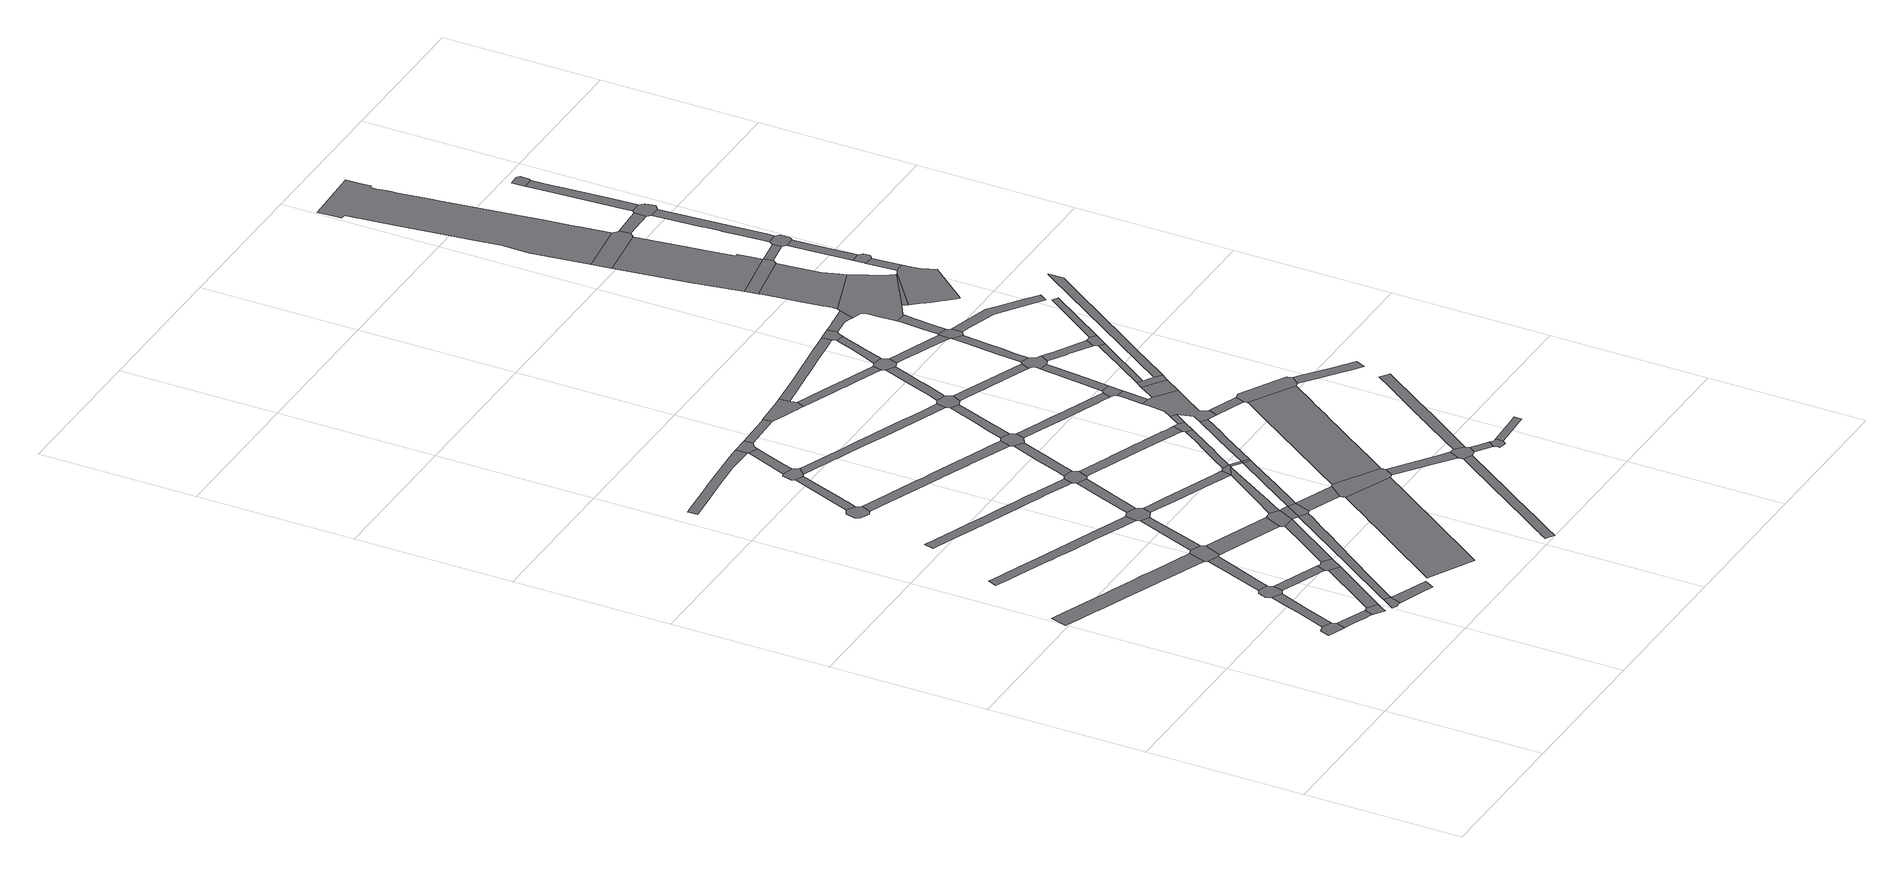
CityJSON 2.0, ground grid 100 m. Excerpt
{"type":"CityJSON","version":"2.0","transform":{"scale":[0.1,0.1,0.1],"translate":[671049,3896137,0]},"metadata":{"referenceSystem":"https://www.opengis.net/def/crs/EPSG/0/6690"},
"CityObjects":{
"road1":{"type":"Road","attributes":{"function":"9","usage":"9","RoadStructureAttribute.widthType":"9","RoadStructureAttribute.width":-9999,"RoadStructureAttribute.sectionType":"9"},"geometry":[{"type":"MultiSurface","lod":"1","boundaries":[[[0,1,2,3,4,5,6]]]}]},
"road2":{"type":"Road","attributes":{"function":"9","usage":"9","RoadStructureAttribute.widthType":"2","RoadStructureAttribute.width":6.47,"RoadStructureAttribute.sectionType":"1"},"geometry":[{"type":"MultiSurface","lod":"1","boundaries":[[[3,2,7,8,9,10,11]]]}]},
"road3":{"type":"Road","attributes":{"function":"9","usage":"9","RoadStructureAttribute.widthType":"2","RoadStructureAttribute.width":6.73,"RoadStructureAttribute.sectionType":"1"},"geometry":[{"type":"MultiSurface","lod":"1","boundaries":[[[12,13,14,15,16,17,5,4,18,19,20]]]}]},
"road4":{"type":"Road","attributes":{"function":"9","usage":"9","RoadStructureAttribute.widthType":"2","RoadStructureAttribute.width":10.43,"RoadStructureAttribute.sectionType":"1"},"geometry":[{"type":"MultiSurface","lod":"1","boundaries":[[[21,22,23,24,25,26,27,28,29,30,31,32,33,34,35,36,37,38,39,40,41,42,43,44,45,46,47,48]]]}]},
"road5":{"type":"Road","attributes":{"function":"9","usage":"9","RoadStructureAttribute.widthType":"9","RoadStructureAttribute.width":-9999,"RoadStructureAttribute.sectionType":"9"},"geometry":[{"type":"MultiSurface","lod":"1","boundaries":[[[10,49,50,51,52,53,54,11]]]}]},
"road6":{"type":"Road","attributes":{"function":"9","usage":"9","RoadStructureAttribute.widthType":"9","RoadStructureAttribute.width":-9999,"RoadStructureAttribute.sectionType":"9"},"geometry":[{"type":"MultiSurface","lod":"1","boundaries":[[[55,56,57,12,20,58,59,60,61]]]}]},
"road7":{"type":"Road","attributes":{"function":"9","usage":"9","RoadStructureAttribute.widthType":"9","RoadStructureAttribute.width":-9999,"RoadStructureAttribute.sectionType":"9"},"geometry":[{"type":"MultiSurface","lod":"1","boundaries":[[[62,63,64,65,66,67]]]}]},
"road8":{"type":"Road","attributes":{"function":"9","usage":"9","RoadStructureAttribute.widthType":"9","RoadStructureAttribute.width":-9999,"RoadStructureAttribute.sectionType":"1"},"geometry":[{"type":"MultiSurface","lod":"1","boundaries":[[[68,69,54,53,70,71]]]}]},
"road9":{"type":"Road","attributes":{"function":"9","usage":"9","RoadStructureAttribute.widthType":"3","RoadStructureAttribute.width":5.62,"RoadStructureAttribute.sectionType":"1"},"geometry":[{"type":"MultiSurface","lod":"1","boundaries":[[[72,73,74,75,64,63,76,77]]]}]},
"road10":{"type":"Road","attributes":{"function":"9","usage":"9","RoadStructureAttribute.widthType":"2","RoadStructureAttribute.width":6.73,"RoadStructureAttribute.sectionType":"1"},"geometry":[{"type":"MultiSurface","lod":"1","boundaries":[[[60,78,79,80,81,82,83,84,85,86,61]]]}]},
"road11":{"type":"Road","attributes":{"function":"9","usage":"9","RoadStructureAttribute.widthType":"3","RoadStructureAttribute.width":5.37,"RoadStructureAttribute.sectionType":"1"},"geometry":[{"type":"MultiSurface","lod":"1","boundaries":[[[87,88,89,90,91,92,93,59,58]]]}]},
"road12":{"type":"Road","attributes":{"function":"9","usage":"9","RoadStructureAttribute.widthType":"2","RoadStructureAttribute.width":6.33,"RoadStructureAttribute.sectionType":"1"},"geometry":[{"type":"MultiSurface","lod":"1","boundaries":[[[94,95,96,97,98,99,100,101,102,103,104,105,106,107,108,109,110,111,112,113,114,115,116,117,118,119]]]}]},
"road13":{"type":"Road","attributes":{"function":"9","usage":"9","RoadStructureAttribute.widthType":"9","RoadStructureAttribute.width":-9999,"RoadStructureAttribute.sectionType":"9"},"geometry":[{"type":"MultiSurface","lod":"1","boundaries":[[[120,35,34,83,82,121,122,123]]]}]},
"road14":{"type":"Road","attributes":{"function":"9","usage":"9","RoadStructureAttribute.widthType":"9","RoadStructureAttribute.width":-9999,"RoadStructureAttribute.sectionType":"9"},"geometry":[{"type":"MultiSurface","lod":"1","boundaries":[[[70,124,125,126,91,90,71]]]}]},
"road15":{"type":"Road","attributes":{"function":"9","usage":"9","RoadStructureAttribute.widthType":"9","RoadStructureAttribute.width":-9999,"RoadStructureAttribute.sectionType":"9"},"geometry":[{"type":"MultiSurface","lod":"1","boundaries":[[[127,128,129,130,131,132,133,134]]]}]},
"road16":{"type":"Road","attributes":{"function":"9","usage":"9","RoadStructureAttribute.widthType":"3","RoadStructureAttribute.width":5.74,"RoadStructureAttribute.sectionType":"1"},"geometry":[{"type":"MultiSurface","lod":"1","boundaries":[[[135,136,65,64,137,138,139,140,141,142,143,144,145,146]]]}]},
"road17":{"type":"Road","attributes":{"function":"9","usage":"9","RoadStructureAttribute.widthType":"2","RoadStructureAttribute.width":6.73,"RoadStructureAttribute.sectionType":"1"},"geometry":[{"type":"MultiSurface","lod":"1","boundaries":[[[120,123,147,148,149,150]]]}]},
"road18":{"type":"Road","attributes":{"function":"9","usage":"9","RoadStructureAttribute.widthType":"3","RoadStructureAttribute.width":5.97,"RoadStructureAttribute.sectionType":"1"},"geometry":[{"type":"MultiSurface","lod":"1","boundaries":[[[151,152,153,154,155,156,157,158,159,160,161,162,163,164,165,166,167,168,169,170,171,172,173,174,175,176,177,178,179,180,181,182]]]}]},
"road19":{"type":"Road","attributes":{"function":"9","usage":"9","RoadStructureAttribute.widthType":"2","RoadStructureAttribute.width":9.8,"RoadStructureAttribute.sectionType":"1"},"geometry":[{"type":"MultiSurface","lod":"1","boundaries":[[[121,183,184,185,186,187,188,122]]]}]},
"road20":{"type":"Road","attributes":{"function":"9","usage":"9","RoadStructureAttribute.widthType":"9","RoadStructureAttribute.width":-9999,"RoadStructureAttribute.sectionType":"1"},"geometry":[{"type":"MultiSurface","lod":"1","boundaries":[[[189,190,191,192,193,194,125,124,195]]]}]},
"road21":{"type":"Road","attributes":{"function":"9","usage":"9","RoadStructureAttribute.widthType":"2","RoadStructureAttribute.width":6.88,"RoadStructureAttribute.sectionType":"1"},"geometry":[{"type":"MultiSurface","lod":"1","boundaries":[[[196,197,198,133,132,199,200,201,202,203,204,205]]]}]},
"road22":{"type":"Road","attributes":{"function":"9","usage":"9","RoadStructureAttribute.widthType":"2","RoadStructureAttribute.width":6.27,"RoadStructureAttribute.sectionType":"1"},"geometry":[{"type":"MultiSurface","lod":"1","boundaries":[[[206,207,208,209,210,211,212,213,214,215,216,217,218,219,220,221]]]}]},
"road23":{"type":"Road","attributes":{"function":"9","usage":"9","RoadStructureAttribute.widthType":"9","RoadStructureAttribute.width":-9999,"RoadStructureAttribute.sectionType":"9"},"geometry":[{"type":"MultiSurface","lod":"1","boundaries":[[[149,222,223,224,225,108,107,150]]]}]},
"road24":{"type":"Road","attributes":{"function":"9","usage":"9","RoadStructureAttribute.widthType":"9","RoadStructureAttribute.width":-9999,"RoadStructureAttribute.sectionType":"9"},"geometry":[{"type":"MultiSurface","lod":"1","boundaries":[[[226,227,205,204,228,229,230,231]]]}]},
"road25":{"type":"Road","attributes":{"function":"9","usage":"9","RoadStructureAttribute.widthType":"9","RoadStructureAttribute.width":-9999,"RoadStructureAttribute.sectionType":"9"},"geometry":[{"type":"MultiSurface","lod":"1","boundaries":[[[186,185,190,189,232,233]]]}]},
"road26":{"type":"Road","attributes":{"function":"2","usage":"1","RoadStructureAttribute.widthType":"1","RoadStructureAttribute.width":32.66,"RoadStructureAttribute.sectionType":"1"},"geometry":[{"type":"MultiSurface","lod":"1","boundaries":[[[234,235,236,237,238,239,240,241,242,243,244,245,246,247,248,249,250]]]}]},
"road27":{"type":"Road","attributes":{"function":"9","usage":"9","RoadStructureAttribute.widthType":"2","RoadStructureAttribute.width":6.73,"RoadStructureAttribute.sectionType":"1"},"geometry":[{"type":"MultiSurface","lod":"1","boundaries":[[[224,251,252,253,254,255,256,257,225]]]}]},
"road28":{"type":"Road","attributes":{"function":"9","usage":"9","RoadStructureAttribute.widthType":"3","RoadStructureAttribute.width":5.74,"RoadStructureAttribute.sectionType":"1"},"geometry":[{"type":"MultiSurface","lod":"1","boundaries":[[[258,259,232,189,260,261,145,262]]]}]},
"road29":{"type":"Road","attributes":{"function":"9","usage":"9","RoadStructureAttribute.widthType":"2","RoadStructureAttribute.width":6.88,"RoadStructureAttribute.sectionType":"1"},"geometry":[{"type":"MultiSurface","lod":"1","boundaries":[[[230,263,264,265,266,267,268,231]]]}]},
"road30":{"type":"Road","attributes":{"function":"9","usage":"9","RoadStructureAttribute.widthType":"2","RoadStructureAttribute.width":6.61,"RoadStructureAttribute.sectionType":"1"},"geometry":[{"type":"MultiSurface","lod":"1","boundaries":[[[269,270,271,272,273,274,275,276,277,278,279,131,130,280,281,282,283,284,285,286,287,288,289,290]]]}]},
"road31":{"type":"Road","attributes":{"function":"9","usage":"9","RoadStructureAttribute.widthType":"9","RoadStructureAttribute.width":-9999,"RoadStructureAttribute.sectionType":"9"},"geometry":[{"type":"MultiSurface","lod":"1","boundaries":[[[262,145,144,291,292]]]}]},
"road32":{"type":"Road","attributes":{"function":"9","usage":"9","RoadStructureAttribute.widthType":"3","RoadStructureAttribute.width":5.79,"RoadStructureAttribute.sectionType":"1"},"geometry":[{"type":"MultiSurface","lod":"1","boundaries":[[[222,293,294,295,296,297,298,299,300,301,302,303,304,305,223]]]}]},
"road33":{"type":"Road","attributes":{"function":"9","usage":"9","RoadStructureAttribute.widthType":"9","RoadStructureAttribute.width":-9999,"RoadStructureAttribute.sectionType":"9"},"geometry":[{"type":"MultiSurface","lod":"1","boundaries":[[[306,215,214,267,266,307,308]]]}]},
"road34":{"type":"Road","attributes":{"function":"9","usage":"9","RoadStructureAttribute.widthType":"9","RoadStructureAttribute.width":-9999,"RoadStructureAttribute.sectionType":"9"},"geometry":[{"type":"MultiSurface","lod":"1","boundaries":[[[182,181,256,255,309,310,311,312]]]}]},
"road35":{"type":"Road","attributes":{"function":"9","usage":"9","RoadStructureAttribute.widthType":"2","RoadStructureAttribute.width":7.68,"RoadStructureAttribute.sectionType":"1"},"geometry":[{"type":"MultiSurface","lod":"1","boundaries":[[[291,313,314,315,316,292]]]}]},
"road36":{"type":"Road","attributes":{"function":"9","usage":"9","RoadStructureAttribute.widthType":"3","RoadStructureAttribute.width":5.74,"RoadStructureAttribute.sectionType":"1"},"geometry":[{"type":"MultiSurface","lod":"1","boundaries":[[[317,318,319,320,298,321,233,232,322]]]}]},
"road37":{"type":"Road","attributes":{"function":"9","usage":"9","RoadStructureAttribute.widthType":"3","RoadStructureAttribute.width":5.74,"RoadStructureAttribute.sectionType":"1"},"geometry":[{"type":"MultiSurface","lod":"1","boundaries":[[[323,324,325,326,327,328,329,330,262,292]]]}]},
"road38":{"type":"Road","attributes":{"function":"9","usage":"9","RoadStructureAttribute.widthType":"2","RoadStructureAttribute.width":6.73,"RoadStructureAttribute.sectionType":"1"},"geometry":[{"type":"MultiSurface","lod":"1","boundaries":[[[311,331,332,333,334,335,336,312]]]}]},
"road39":{"type":"Road","attributes":{"function":"9","usage":"9","RoadStructureAttribute.widthType":"2","RoadStructureAttribute.width":6.27,"RoadStructureAttribute.sectionType":"1"},"geometry":[{"type":"MultiSurface","lod":"1","boundaries":[[[337,338,339,306,308]]]}]},
"road40":{"type":"Road","attributes":{"function":"9","usage":"9","RoadStructureAttribute.widthType":"3","RoadStructureAttribute.width":5.79,"RoadStructureAttribute.sectionType":"1"},"geometry":[{"type":"MultiSurface","lod":"1","boundaries":[[[340,341,342,343,344,345,346,347,348,349,350,351,352,229,228,353,354,355,356,357,358,359,360,361,362,363,364]]]}]},
"road41":{"type":"Road","attributes":{"function":"9","usage":"9","RoadStructureAttribute.widthType":"3","RoadStructureAttribute.width":5.92,"RoadStructureAttribute.sectionType":"1"},"geometry":[{"type":"MultiSurface","lod":"1","boundaries":[[[365,366,367,368,369,370,371,372,373,374,375,376,377,378,379,380,381,382,383,384,385,386,387,388,389,390]]]}]},
"road42":{"type":"Road","attributes":{"function":"9","usage":"9","RoadStructureAttribute.widthType":"9","RoadStructureAttribute.width":-9999,"RoadStructureAttribute.sectionType":"9"},"geometry":[{"type":"MultiSurface","lod":"1","boundaries":[[[299,298,320,391,392]]]}]},
"road43":{"type":"Road","attributes":{"function":"9","usage":"9","RoadStructureAttribute.widthType":"9","RoadStructureAttribute.width":-9999,"RoadStructureAttribute.sectionType":"9"},"geometry":[{"type":"MultiSurface","lod":"1","boundaries":[[[313,242,241,393,394,395,396,314]]]}]},
"road44":{"type":"Road","attributes":{"function":"9","usage":"9","RoadStructureAttribute.widthType":"3","RoadStructureAttribute.width":5.74,"RoadStructureAttribute.sectionType":"1"},"geometry":[{"type":"MultiSurface","lod":"1","boundaries":[[[397,398,399,391,320,400,401,327]]]}]},
"road45":{"type":"Road","attributes":{"function":"9","usage":"9","RoadStructureAttribute.widthType":"2","RoadStructureAttribute.width":6.38,"RoadStructureAttribute.sectionType":"1"},"geometry":[{"type":"MultiSurface","lod":"1","boundaries":[[[402,403,404,405,406,407,408,409,410,411,412,413,414,310,309,415,416,417,418,419,420,421,422,423,424]]]}]},
"road46":{"type":"Road","attributes":{"function":"9","usage":"9","RoadStructureAttribute.widthType":"9","RoadStructureAttribute.width":-9999,"RoadStructureAttribute.sectionType":"9"},"geometry":[{"type":"MultiSurface","lod":"1","boundaries":[[[333,425,426,427,428,269,290,334]]]}]},
"road47":{"type":"Road","attributes":{"function":"9","usage":"9","RoadStructureAttribute.widthType":"9","RoadStructureAttribute.width":-9999,"RoadStructureAttribute.sectionType":"9"},"geometry":[{"type":"MultiSurface","lod":"1","boundaries":[[[326,429,397,327]]]}]},
"road48":{"type":"Road","attributes":{"function":"9","usage":"9","RoadStructureAttribute.widthType":"9","RoadStructureAttribute.width":-9999,"RoadStructureAttribute.sectionType":"9"},"geometry":[{"type":"MultiSurface","lod":"1","boundaries":[[[430,431,338,337,432,433,434,435,436,437,438,439,440]]]}]},
"road49":{"type":"Road","attributes":{"function":"9","usage":"9","RoadStructureAttribute.widthType":"3","RoadStructureAttribute.width":5.74,"RoadStructureAttribute.sectionType":"1"},"geometry":[{"type":"MultiSurface","lod":"1","boundaries":[[[391,441,442,443,444,445,446,447,448,449,450,451,392]]]}]},
"road50":{"type":"Road","attributes":{"function":"9","usage":"9","RoadStructureAttribute.widthType":"2","RoadStructureAttribute.width":6.73,"RoadStructureAttribute.sectionType":"1"},"geometry":[{"type":"MultiSurface","lod":"1","boundaries":[[[427,452,453,454,455,456,457,458,428]]]}]},
"road51":{"type":"Road","attributes":{"function":"9","usage":"9","RoadStructureAttribute.widthType":"3","RoadStructureAttribute.width":5.74,"RoadStructureAttribute.sectionType":"1"},"geometry":[{"type":"MultiSurface","lod":"1","boundaries":[[[459,460,461,462,394,393,463,464,465,466]]]}]},
"road52":{"type":"Road","attributes":{"function":"9","usage":"9","RoadStructureAttribute.widthType":"3","RoadStructureAttribute.width":5.74,"RoadStructureAttribute.sectionType":"1"},"geometry":[{"type":"MultiSurface","lod":"1","boundaries":[[[429,467,468,469,470,471,472,473,474,397]]]}]},
"road53":{"type":"Road","attributes":{"function":"9","usage":"9","RoadStructureAttribute.widthType":"3","RoadStructureAttribute.width":5.53,"RoadStructureAttribute.sectionType":"1"},"geometry":[{"type":"MultiSurface","lod":"1","boundaries":[[[475,476,477,478,479,480,481,482,483,484,485,486,487,488,426,425]]]}]},
"road54":{"type":"Road","attributes":{"function":"9","usage":"9","RoadStructureAttribute.widthType":"9","RoadStructureAttribute.width":-9999,"RoadStructureAttribute.sectionType":"9"},"geometry":[{"type":"MultiSurface","lod":"1","boundaries":[[[446,445,489,490,402,424]]]}]},
"road55":{"type":"Road","attributes":{"function":"9","usage":"9","RoadStructureAttribute.widthType":"9","RoadStructureAttribute.width":-9999,"RoadStructureAttribute.sectionType":"9"},"geometry":[{"type":"MultiSurface","lod":"1","boundaries":[[[390,389,491,492,493,494,495,459,466]]]}]},
"road56":{"type":"Road","attributes":{"function":"9","usage":"9","RoadStructureAttribute.widthType":"9","RoadStructureAttribute.width":-9999,"RoadStructureAttribute.sectionType":"9"},"geometry":[{"type":"MultiSurface","lod":"1","boundaries":[[[496,497,340,364,456,455,498,499]]]}]},
"road57":{"type":"Road","attributes":{"function":"2","usage":"1","RoadStructureAttribute.widthType":"1","RoadStructureAttribute.width":32.66,"RoadStructureAttribute.sectionType":"1"},"geometry":[{"type":"MultiSurface","lod":"1","boundaries":[[[500,501,502,503,504,505,506,507,508,509,510,511,512,513,514,515,516,517,518,519,520,521,522,396,395]]]}]},
"road58":{"type":"Road","attributes":{"function":"9","usage":"9","RoadStructureAttribute.widthType":"9","RoadStructureAttribute.width":-9999,"RoadStructureAttribute.sectionType":"9"},"geometry":[{"type":"MultiSurface","lod":"1","boundaries":[[[490,489,523,524]]]}]},
"road59":{"type":"Road","attributes":{"function":"9","usage":"9","RoadStructureAttribute.widthType":"3","RoadStructureAttribute.width":5.4,"RoadStructureAttribute.sectionType":"1"},"geometry":[{"type":"MultiSurface","lod":"1","boundaries":[[[437,525,526,527,528,529,530,531,532,533,534,535,536,537,438]]]}]},
"road60":{"type":"Road","attributes":{"function":"9","usage":"9","RoadStructureAttribute.widthType":"3","RoadStructureAttribute.width":5.74,"RoadStructureAttribute.sectionType":"1"},"geometry":[{"type":"MultiSurface","lod":"1","boundaries":[[[491,538,539,540,492]]]}]},
"road61":{"type":"Road","attributes":{"function":"9","usage":"9","RoadStructureAttribute.widthType":"9","RoadStructureAttribute.width":-9999,"RoadStructureAttribute.sectionType":"9"},"geometry":[{"type":"MultiSurface","lod":"1","boundaries":[[[541,542,543,544,539,538,545,546]]]}]},
"road62":{"type":"Road","attributes":{"function":"9","usage":"9","RoadStructureAttribute.widthType":"2","RoadStructureAttribute.width":6.73,"RoadStructureAttribute.sectionType":"1"},"geometry":[{"type":"MultiSurface","lod":"1","boundaries":[[[547,548,549,497,496,550,551,552,553,554,555]]]}]},
"road63":{"type":"Road","attributes":{"function":"9","usage":"9","RoadStructureAttribute.widthType":"2","RoadStructureAttribute.width":6.27,"RoadStructureAttribute.sectionType":"1"},"geometry":[{"type":"MultiSurface","lod":"1","boundaries":[[[556,557,558,559,430,440,560,561,562,563,564,565,566,567]]]}]},
"road64":{"type":"Road","attributes":{"function":"9","usage":"9","RoadStructureAttribute.widthType":"9","RoadStructureAttribute.width":-9999,"RoadStructureAttribute.sectionType":"9"},"geometry":[{"type":"MultiSurface","lod":"1","boundaries":[[[523,568,569,471,470,570,571,572,573,574,575,576,577,578,579,524]]]}]},
"road65":{"type":"Road","attributes":{"function":"9","usage":"9","RoadStructureAttribute.widthType":"2","RoadStructureAttribute.width":6.42,"RoadStructureAttribute.sectionType":"1"},"geometry":[{"type":"MultiSurface","lod":"1","boundaries":[[[580,581,577,576,582,583]]]}]},
"road66":{"type":"Road","attributes":{"function":"9","usage":"9","RoadStructureAttribute.widthType":"2","RoadStructureAttribute.width":6.5,"RoadStructureAttribute.sectionType":"1"},"geometry":[{"type":"MultiSurface","lod":"1","boundaries":[[[571,570,584,585]]]}]},
"road67":{"type":"Road","attributes":{"function":"9","usage":"9","RoadStructureAttribute.widthType":"3","RoadStructureAttribute.width":5.53,"RoadStructureAttribute.sectionType":"1"},"geometry":[{"type":"MultiSurface","lod":"1","boundaries":[[[586,587,588,589,590,591,592,593,594,595,596,597,499,498]]]}]},
"road68":{"type":"Road","attributes":{"function":"9","usage":"9","RoadStructureAttribute.widthType":"9","RoadStructureAttribute.width":-9999,"RoadStructureAttribute.sectionType":"9"},"geometry":[{"type":"MultiSurface","lod":"1","boundaries":[[[598,483,482,599,583,582,600]]]}]},
"road69":{"type":"Road","attributes":{"function":"9","usage":"9","RoadStructureAttribute.widthType":"3","RoadStructureAttribute.width":5.74,"RoadStructureAttribute.sectionType":"1"},"geometry":[{"type":"MultiSurface","lod":"1","boundaries":[[[601,543,542,602,603,604,605]]]}]},
"road70":{"type":"Road","attributes":{"function":"9","usage":"9","RoadStructureAttribute.widthType":"9","RoadStructureAttribute.width":-9999,"RoadStructureAttribute.sectionType":"9"},"geometry":[{"type":"MultiSurface","lod":"1","boundaries":[[[554,606,607,608,609,610,531,530,555]]]}]},
"road71":{"type":"Road","attributes":{"function":"9","usage":"9","RoadStructureAttribute.widthType":"9","RoadStructureAttribute.width":-9999,"RoadStructureAttribute.sectionType":"1"},"geometry":[{"type":"MultiSurface","lod":"1","boundaries":[[[611,612,575,574,613]]]}]},
"road72":{"type":"Road","attributes":{"function":"9","usage":"9","RoadStructureAttribute.widthType":"2","RoadStructureAttribute.width":6.78,"RoadStructureAttribute.sectionType":"1"},"geometry":[{"type":"MultiSurface","lod":"1","boundaries":[[[614,615,616,617,618,619,620,621,622,623,624,625,626,627,628,494,493,629,630,631,632]]]}]},
"road73":{"type":"Road","attributes":{"function":"9","usage":"9","RoadStructureAttribute.widthType":"2","RoadStructureAttribute.width":6.42,"RoadStructureAttribute.sectionType":"1"},"geometry":[{"type":"MultiSurface","lod":"1","boundaries":[[[633,634,635,636,637,638,639,598,600]]]}]},
"road74":{"type":"Road","attributes":{"function":"9","usage":"9","RoadStructureAttribute.widthType":"9","RoadStructureAttribute.width":-9999,"RoadStructureAttribute.sectionType":"9"},"geometry":[{"type":"MultiSurface","lod":"1","boundaries":[[[611,613,640,641,642,643,644,645,646,647]]]}]},
"road75":{"type":"Road","attributes":{"function":"9","usage":"9","RoadStructureAttribute.widthType":"9","RoadStructureAttribute.width":-9999,"RoadStructureAttribute.sectionType":"9"},"geometry":[{"type":"MultiSurface","lod":"1","boundaries":[[[648,649,650,585,584,515,514,651]]]}]},
"road76":{"type":"Road","attributes":{"function":"9","usage":"9","RoadStructureAttribute.widthType":"2","RoadStructureAttribute.width":6.73,"RoadStructureAttribute.sectionType":"1"},"geometry":[{"type":"MultiSurface","lod":"1","boundaries":[[[652,653,654,610,609,655,656,657,658,659]]]}]},
"road77":{"type":"Road","attributes":{"function":"9","usage":"9","RoadStructureAttribute.widthType":"9","RoadStructureAttribute.width":-9999,"RoadStructureAttribute.sectionType":"9"},"geometry":[{"type":"MultiSurface","lod":"1","boundaries":[[[660,661,662,594,593,663,664,635,634,665,666]]]}]},
"road78":{"type":"Road","attributes":{"function":"9","usage":"9","RoadStructureAttribute.widthType":"3","RoadStructureAttribute.width":5.34,"RoadStructureAttribute.sectionType":"1"},"geometry":[{"type":"MultiSurface","lod":"1","boundaries":[[[608,607,667,668,669,670,671,672]]]}]},
"road79":{"type":"Road","attributes":{"function":"9","usage":"9","RoadStructureAttribute.widthType":"9","RoadStructureAttribute.width":-9999,"RoadStructureAttribute.sectionType":"9"},"geometry":[{"type":"MultiSurface","lod":"1","boundaries":[[[673,659,658,674,675,676,677,556,567]]]}]},
"road80":{"type":"Road","attributes":{"function":"9","usage":"9","RoadStructureAttribute.widthType":"3","RoadStructureAttribute.width":5.74,"RoadStructureAttribute.sectionType":"1"},"geometry":[{"type":"MultiSurface","lod":"1","boundaries":[[[646,678,679,680,681,682,647]]]}]},
"road81":{"type":"Road","attributes":{"function":"9","usage":"9","RoadStructureAttribute.widthType":"2","RoadStructureAttribute.width":6.42,"RoadStructureAttribute.sectionType":"1"},"geometry":[{"type":"MultiSurface","lod":"1","boundaries":[[[683,684,685,686,662,661,687,688,689,690,691]]]}]},
"road82":{"type":"Road","attributes":{"function":"9","usage":"9","RoadStructureAttribute.widthType":"3","RoadStructureAttribute.width":5.22,"RoadStructureAttribute.sectionType":"1"},"geometry":[{"type":"MultiSurface","lod":"1","boundaries":[[[665,692,693,694,695,696,697,698,666]]]}]},
"road83":{"type":"Road","attributes":{"function":"9","usage":"9","RoadStructureAttribute.widthType":"3","RoadStructureAttribute.width":5.92,"RoadStructureAttribute.sectionType":"1"},"geometry":[{"type":"MultiSurface","lod":"1","boundaries":[[[699,700,701,702,703,704,705,648,651]]]}]},
"road84":{"type":"Road","attributes":{"function":"9","usage":"9","RoadStructureAttribute.widthType":"9","RoadStructureAttribute.width":-9999,"RoadStructureAttribute.sectionType":"9"},"geometry":[{"type":"MultiSurface","lod":"1","boundaries":[[[706,707,708,672,671,691,690,709]]]}]},
"road85":{"type":"Road","attributes":{"function":"9","usage":"9","RoadStructureAttribute.widthType":"2","RoadStructureAttribute.width":6.27,"RoadStructureAttribute.sectionType":"1"},"geometry":[{"type":"MultiSurface","lod":"1","boundaries":[[[710,711,712,676,675,713,714,715,716,717]]]}]},
"road86":{"type":"Road","attributes":{"function":"9","usage":"9","RoadStructureAttribute.widthType":"2","RoadStructureAttribute.width":6.42,"RoadStructureAttribute.sectionType":"1"},"geometry":[{"type":"MultiSurface","lod":"1","boundaries":[[[718,719,720,721,708,707,722,723,724,725,726]]]}]},
"road87":{"type":"Road","attributes":{"function":"9","usage":"9","RoadStructureAttribute.widthType":"9","RoadStructureAttribute.width":-9999,"RoadStructureAttribute.sectionType":"9"},"geometry":[{"type":"MultiSurface","lod":"1","boundaries":[[[727,679,678,728,729,696,695]]]}]},
"road88":{"type":"Road","attributes":{"function":"9","usage":"9","RoadStructureAttribute.widthType":"3","RoadStructureAttribute.width":5.74,"RoadStructureAttribute.sectionType":"1"},"geometry":[{"type":"MultiSurface","lod":"1","boundaries":[[[730,731,732,733,734,735,736,737,738,739,740,642,641]]]}]},
"road89":{"type":"Road","attributes":{"function":"9","usage":"9","RoadStructureAttribute.widthType":"3","RoadStructureAttribute.width":5.91,"RoadStructureAttribute.sectionType":"1"},"geometry":[{"type":"MultiSurface","lod":"1","boundaries":[[[709,741,742,743,744,745,746,747,748,749,750,751,752,753,754,706]]]}]},
"road90":{"type":"Road","attributes":{"function":"9","usage":"9","RoadStructureAttribute.widthType":"3","RoadStructureAttribute.width":5.74,"RoadStructureAttribute.sectionType":"1"},"geometry":[{"type":"MultiSurface","lod":"1","boundaries":[[[755,756,729,728,757]]]}]},
"road91":{"type":"Road","attributes":{"function":"9","usage":"9","RoadStructureAttribute.widthType":"9","RoadStructureAttribute.width":-9999,"RoadStructureAttribute.sectionType":"9"},"geometry":[{"type":"MultiSurface","lod":"1","boundaries":[[[758,759,760,761,762,763,764,765,766,767,768,769,770,717,716,771,772,773,774,775,776,718,726]]]}]},
"road92":{"type":"Road","attributes":{"function":"2","usage":"1","RoadStructureAttribute.widthType":"1","RoadStructureAttribute.width":34.1,"RoadStructureAttribute.sectionType":"1"},"geometry":[{"type":"MultiSurface","lod":"1","boundaries":[[[769,777,778,779,780,781,782,783,784,785,786,787,770]]]}]},
"road93":{"type":"Road","attributes":{"function":"2","usage":"1","RoadStructureAttribute.widthType":"1","RoadStructureAttribute.width":34.1,"RoadStructureAttribute.sectionType":"1"},"geometry":[{"type":"MultiSurface","lod":"1","boundaries":[[[761,760,788,789]]]}]},
"road94":{"type":"Road","attributes":{"function":"9","usage":"9","RoadStructureAttribute.widthType":"9","RoadStructureAttribute.width":-9999,"RoadStructureAttribute.sectionType":"9"},"geometry":[{"type":"MultiSurface","lod":"1","boundaries":[[[790,791,782,781,792,793]]]}]},
"road95":{"type":"Road","attributes":{"function":"9","usage":"9","RoadStructureAttribute.widthType":"9","RoadStructureAttribute.width":-9999,"RoadStructureAttribute.sectionType":"9"},"geometry":[{"type":"MultiSurface","lod":"1","boundaries":[[[794,795,796,797,798,799,789,788,800,801,802,803,804,805,806,807]]]}]},
"road96":{"type":"Road","attributes":{"function":"2","usage":"1","RoadStructureAttribute.widthType":"1","RoadStructureAttribute.width":34.1,"RoadStructureAttribute.sectionType":"1"},"geometry":[{"type":"MultiSurface","lod":"1","boundaries":[[[808,809,791,790,810,811,812,813,814,815,816,817,818,819,820]]]}]},
"road97":{"type":"Road","attributes":{"function":"9","usage":"9","RoadStructureAttribute.widthType":"9","RoadStructureAttribute.width":-9999,"RoadStructureAttribute.sectionType":"9"},"geometry":[{"type":"MultiSurface","lod":"1","boundaries":[[[821,808,820,822,823,824,825]]]}]},
"road98":{"type":"Road","attributes":{"function":"9","usage":"9","RoadStructureAttribute.widthType":"2","RoadStructureAttribute.width":6.53,"RoadStructureAttribute.sectionType":"1"},"geometry":[{"type":"MultiSurface","lod":"1","boundaries":[[[799,798,826,827]]]}]},
"road99":{"type":"Road","attributes":{"function":"9","usage":"9","RoadStructureAttribute.widthType":"4","RoadStructureAttribute.width":3.91,"RoadStructureAttribute.sectionType":"1"},"geometry":[{"type":"MultiSurface","lod":"1","boundaries":[[[792,828,829,793]]]}]},
"road100":{"type":"Road","attributes":{"function":"2","usage":"1","RoadStructureAttribute.widthType":"1","RoadStructureAttribute.width":34.1,"RoadStructureAttribute.sectionType":"1"},"geometry":[{"type":"MultiSurface","lod":"1","boundaries":[[[830,831,832,833,834,835,836,837,838,839,840,841,842,843,844,845,846,847,848,849,850,851,852,853,821,825]]]}]},
"road101":{"type":"Road","attributes":{"function":"9","usage":"9","RoadStructureAttribute.widthType":"9","RoadStructureAttribute.width":-9999,"RoadStructureAttribute.sectionType":"9"},"geometry":[{"type":"MultiSurface","lod":"1","boundaries":[[[826,854,855,856,857,858,827]]]}]},
"road102":{"type":"Road","attributes":{"function":"9","usage":"9","RoadStructureAttribute.widthType":"2","RoadStructureAttribute.width":6.53,"RoadStructureAttribute.sectionType":"1"},"geometry":[{"type":"MultiSurface","lod":"1","boundaries":[[[859,860,857,856,861,862,863,864]]]}]},
"road103":{"type":"Road","attributes":{"function":"9","usage":"9","RoadStructureAttribute.widthType":"9","RoadStructureAttribute.width":-9999,"RoadStructureAttribute.sectionType":"9"},"geometry":[{"type":"MultiSurface","lod":"1","boundaries":[[[865,866,829,828,864,863,867,868]]]}]},
"road104":{"type":"Road","attributes":{"function":"9","usage":"9","RoadStructureAttribute.widthType":"3","RoadStructureAttribute.width":5.22,"RoadStructureAttribute.sectionType":"1"},"geometry":[{"type":"MultiSurface","lod":"1","boundaries":[[[869,870,823,822,871]]]}]},
"road105":{"type":"Road","attributes":{"function":"9","usage":"9","RoadStructureAttribute.widthType":"2","RoadStructureAttribute.width":6.53,"RoadStructureAttribute.sectionType":"1"},"geometry":[{"type":"MultiSurface","lod":"1","boundaries":[[[865,872,873,874,875,876,877,878,879,880,881,882,866]]]}]},
"road106":{"type":"Road","attributes":{"function":"9","usage":"9","RoadStructureAttribute.widthType":"9","RoadStructureAttribute.width":-9999,"RoadStructureAttribute.sectionType":"9"},"geometry":[{"type":"MultiSurface","lod":"1","boundaries":[[[883,884,869,871,875,874,885,886]]]}]},
"road107":{"type":"Road","attributes":{"function":"9","usage":"9","RoadStructureAttribute.widthType":"2","RoadStructureAttribute.width":6.53,"RoadStructureAttribute.sectionType":"1"},"geometry":[{"type":"MultiSurface","lod":"1","boundaries":[[[887,888,889,890,884,883,891,892,893,894,895]]]}]},
"road108":{"type":"Road","attributes":{"function":"9","usage":"9","RoadStructureAttribute.widthType":"9","RoadStructureAttribute.width":-9999,"RoadStructureAttribute.sectionType":"9"},"geometry":[{"type":"MultiSurface","lod":"1","boundaries":[[[887,895,896,897,898,899]]]}]}
},
"vertices":[
[582,650,0],[622,635,0],[695,607,0],[717,667,0],[707,698,0],[648,725,0],[605,711,0],
[706,603,0],[772,578,0],[838,553,0],[891,532,0],[912,586,0],
[798,1119,0],[758,1013,0],[742,971,0],[721,915,0],[705,873,0],[675,795,0],[783,894,0],[838,1036,0],[857,1085,0],
[3,2015,0],[48,1997,0],[95,1979,0],[110,1973,0],[205,1936,0],[229,1926,0],[232,1925,0],[396,1860,0],[470,1831,0],[541,1803,0],[643,1762,0],[664,1754,0],[729,1729,0],[969,1634,0],[1008,1745,0],[927,1776,0],[784,1831,0],[730,1852,0],[674,1874,0],[606,1900,0],[559,1918,0],[460,1956,0],[439,1964,0],[418,1972,0],[220,2049,0],[122,2087,0],[48,2115,0],[33,2121,0],
[898,529,0],[960,487,0],[981,518,0],[1001,548,0],[1003,551,0],[941,593,0],
[816,1213,0],[802,1206,0],[783,1150,0],[889,1102,0],[908,1165,0],[894,1198,0],[833,1220,0],
[1069,453,0],[1074,450,0],[1101,522,0],[1064,547,0],[1008,466,0],[1033,449,0],
[1115,843,0],[1078,789,0],[1262,922,0],[1200,965,0],
[1346,426,0],[1194,485,0],[1156,500,0],[1142,505,0],[1218,397,0],[1307,364,0],
[913,1245,0],[921,1265,0],[937,1305,0],[971,1390,0],[1050,1588,0],[979,1615,0],[949,1534,0],[933,1489,0],[908,1422,0],
[938,1083,0],[1014,1054,0],[1166,996,0],[1190,986,0],[1215,1045,0],[1103,1089,0],[1056,1107,0],
[282,2530,0],[370,2495,0],[482,2451,0],[573,2415,0],[592,2407,0],[639,2389,0],[704,2363,0],[766,2338,0],[793,2328,0],[832,2312,0],[888,2290,0],[989,2250,0],[1097,2208,0],[1182,2174,0],[1196,2246,0],[1101,2283,0],[954,2339,0],[861,2375,0],[569,2487,0],[441,2536,0],[382,2559,0],[378,2560,0],[316,2584,0],[264,2604,0],[228,2618,0],[204,2561,0],
[1039,1756,0],[1069,1589,0],[1121,1701,0],[1108,1728,0],
[1319,1005,0],[1263,1044,0],[1239,1035,0],
[489,3598,0],[499,3570,0],[559,3542,0],[588,3555,0],[614,3616,0],[597,3646,0],[540,3678,0],[505,3660,0],
[1305,900,0],[1073,561,0],[1110,534,0],[1244,721,0],[1365,891,0],[1474,1042,0],[1536,1128,0],[1598,1215,0],[1662,1304,0],[1692,1346,0],[1636,1379,0],[1635,1377,0],
[1178,1929,0],[1229,2075,0],[1245,2120,0],[1193,2150,0],
[1276,2784,0],[1213,2809,0],[1188,2818,0],[1173,2824,0],[1106,2850,0],[1080,2860,0],[1052,2871,0],[1037,2877,0],[1025,2881,0],[951,2910,0],[842,2952,0],[805,2966,0],[765,2981,0],[654,3024,0],[537,3070,0],[519,3076,0],[469,3096,0],[435,3109,0],[414,3117,0],[399,3056,0],[524,3008,0],[599,2978,0],[632,2966,0],[1004,2822,0],[1046,2806,0],[1083,2792,0],[1132,2773,0],[1174,2756,0],[1186,2752,0],[1350,2688,0],[1374,2679,0],[1396,2738,0],
[1114,1572,0],[1195,1540,0],[1496,1425,0],[1547,1537,0],[1479,1563,0],[1292,1635,0],
[1593,1397,0],[1506,1398,0],[1385,1222,0],[1353,1174,0],[1315,1119,0],[1291,1084,0],[1592,1395,0],
[660,3979,0],[617,3871,0],[586,3793,0],[608,3678,0],[620,3708,0],[629,3733,0],[638,3758,0],[669,3840,0],[751,4059,0],[700,4079,0],
[119,4402,0],[263,4416,0],[362,4426,0],[490,4438,0],[575,4446,0],[620,4450,0],[636,4452,0],[809,4452,0],[828,4452,0],[829,4524,0],[750,4521,0],[424,4493,0],[374,4488,0],[150,4467,0],[125,4464,0],[117,4463,0],
[1294,2142,0],[1315,2198,0],[1296,2233,0],[1234,2261,0],
[702,4162,0],[687,4100,0],[769,4068,0],[816,4113,0],[791,4148,0],[722,4168,0],
[1647,1503,0],[1593,1541,0],
[1670,282,0],[1767,422,0],[1874,575,0],[1901,615,0],[1913,632,0],[2125,938,0],[2154,980,0],[2243,1109,0],[1939,1236,0],[1879,1150,0],[1820,1065,0],[1758,977,0],[1748,962,0],[1590,736,0],[1537,660,0],[1466,558,0],[1380,436,0],
[1324,2306,0],[1343,2352,0],[1366,2412,0],[1372,2426,0],[1450,2624,0],[1383,2650,0],[1308,2455,0],
[1702,1484,0],[1673,1494,0],[1604,1393,0],[1634,1380,0],[1705,1483,0],
[796,4162,0],[816,4215,0],[873,4368,0],[895,4418,0],[835,4444,0],[803,4364,0],
[1594,3240,0],[1494,3278,0],[1392,3317,0],[1233,3378,0],[1098,3430,0],[1052,3448,0],[994,3470,0],[951,3487,0],[914,3501,0],[794,3547,0],[790,3549,0],[729,3500,0],[926,3423,0],[1089,3359,0],[1100,3355,0],[1134,3341,0],[1177,3325,0],[1280,3284,0],[1297,3278,0],[1502,3197,0],[1542,3182,0],[1571,3170,0],
[1718,1355,0],[1755,1458,0],
[1349,2121,0],[1464,2075,0],[1621,2014,0],[1731,1970,0],[1800,1943,0],[1860,1920,0],[1873,1987,0],[1817,2008,0],[1711,2048,0],[1642,2074,0],[1470,2139,0],[1418,2159,0],[1377,2174,0],
[938,4527,0],[910,4453,0],[940,4471,0],
[1476,2637,0],[1502,2700,0],[1488,2737,0],[1422,2751,0],
[1933,1270,0],[2007,1360,0],[1851,1421,0],[1758,1457,0],
[1739,1652,0],[1895,1900,0],[1936,1960,0],[1938,1963,0],[1678,1661,0],[1648,1506,0],
[1900,1672,0],[1914,1693,0],[2029,1863,0],[2048,1891,0],[2006,1919,0],[2004,1916,0],[1859,1706,0],[1707,1485,0],
[1518,2812,0],[1565,2931,0],[1636,3112,0],[1577,3150,0],[1501,2955,0],[1450,2823,0],
[1195,4481,0],[1191,4537,0],[1169,4535,0],
[1782,3739,0],[1717,3764,0],[1695,3772,0],[1613,3804,0],[1542,3832,0],[1399,3887,0],[1363,3901,0],[1310,3921,0],[1228,3953,0],[1128,3992,0],[1022,4033,0],[866,4094,0],[850,4100,0],[851,4036,0],[910,4013,0],[929,4005,0],[992,3981,0],[1012,3973,0],[1032,3965,0],[1103,3937,0],[1253,3879,0],[1342,3844,0],[1474,3793,0],[1607,3741,0],[1771,3677,0],
[2550,747,0],[2304,391,0],[2302,388,0],[2257,323,0],[2251,315,0],[2160,183,0],[2140,153,0],[2123,129,0],[2096,90,0],[2087,77,0],[2059,37,0],[2110,3,0],[2124,22,0],[2142,49,0],[2241,193,0],[2287,260,0],[2385,401,0],[2452,499,0],[2518,595,0],[2528,609,0],[2542,630,0],[2579,684,0],[2619,741,0],[2640,772,0],[2663,806,0],[2609,833,0],
[1949,1979,0],[1901,1991,0],
[2272,1115,0],[2311,1171,0],[2305,1200,0],[2027,1366,0],
[2017,1935,0],[2015,1937,0],[1984,1957,0],[1973,1940,0],[2004,1920,0],
[2175,2445,0],[2118,2466,0],[2089,2477,0],[2078,2481,0],[2037,2497,0],[1965,2524,0],[1945,2531,0],[1910,2545,0],[1854,2566,0],[1732,2612,0],[1716,2618,0],[1565,2675,0],[1522,2692,0],[1510,2624,0],[1623,2581,0],[1689,2555,0],[1771,2524,0],[1913,2469,0],[1996,2437,0],[2074,2407,0],[2091,2401,0],[2108,2394,0],[2150,2378,0],
[1680,3138,0],[1698,3196,0],[1683,3228,0],[1623,3254,0],
[2059,1907,0],
[1425,4553,0],[1387,4549,0],[1202,4478,0],[1279,4448,0],[1352,4420,0],[1369,4413,0],[1401,4401,0],[1418,4394,0],[1438,4446,0],[1433,4487,0],[1432,4490,0],
[1951,1982,0],[2030,2096,0],[2055,2133,0],[2095,2191,0],[2191,2332,0],[2156,2356,0],[2118,2302,0],[2094,2267,0],[2031,2177,0],[1947,2057,0],[1910,2004,0],
[1758,3429,0],[1765,3446,0],[1798,3533,0],[1832,3625,0],[1779,3650,0],[1698,3444,0],[1663,3356,0],
[2638,932,0],[2569,982,0],[2512,1024,0],[2435,1080,0],[2380,1033,0],[2420,1003,0],[2475,963,0],[2604,865,0],
[2100,1968,0],[2214,2136,0],[2245,2183,0],[2329,2306,0],[2287,2334,0],[2175,2170,0],[2098,2055,0],[2019,1938,0],
[1761,3107,0],[1976,3025,0],[2041,3000,0],[2078,2986,0],[2107,2975,0],[2208,2936,0],[2232,2927,0],[2293,2904,0],[2315,2961,0],[2128,3032,0],[2076,3052,0],[2038,3066,0],[1944,3102,0],[1866,3132,0],
[2243,2408,0],[2209,2432,0],
[2702,812,0],[2734,857,0],[2727,886,0],[2672,928,0],[2653,930,0],
[1878,3738,0],[1818,3755,0],[1870,3641,0],[1899,3697,0],
[2347,1260,0],[2404,1344,0],[2416,1362,0],[2457,1422,0],[2468,1437,0],[2510,1498,0],[2544,1548,0],[2562,1573,0],[2581,1602,0],[2651,1703,0],[2669,1729,0],[2715,1797,0],[2751,1849,0],[2766,1871,0],[2873,2026,0],[2594,2188,0],[2584,2173,0],[2547,2120,0],[2478,2020,0],[2377,1873,0],[2264,1709,0],[2144,1535,0],[2111,1487,0],
[2296,2486,0],[2261,2509,0],
[1522,4354,0],[1634,4311,0],[1700,4285,0],[1713,4280,0],[1799,4247,0],[1963,4183,0],[1979,4241,0],[1919,4264,0],[1855,4288,0],[1815,4303,0],[1729,4336,0],[1623,4376,0],[1527,4413,0],
[2802,744,0],[2833,786,0],[2802,809,0],
[2856,697,0],[2881,721,0],[2879,768,0],[2859,767,0],[2812,714,0],[2811,706,0],
[1908,3987,0],[1894,3951,0],[1845,3824,0],[1925,3856,0],[1946,3910,0],[1957,3939,0],[1993,4030,0],[2031,4127,0],[1976,4162,0],
[2118,4639,0],[2042,4629,0],[1996,4623,0],[1655,4581,0],[1570,4508,0],[1675,4521,0],[1808,4538,0],[1903,4550,0],[1941,4554,0],[1966,4558,0],[2043,4567,0],[2125,4578,0],
[2310,2435,0],[2323,2388,0],[2394,2282,0],[2416,2342,0],[2388,2392,0],[2485,2532,0],[2530,2597,0],[2394,2691,0],[2367,2703,0],[2311,2708,0],[2306,2663,0],[2297,2562,0],
[2322,2832,0],[2311,2709,0],[2385,2869,0],[2326,2875,0],
[2590,2212,0],[2613,2272,0],
[1920,3622,0],[2034,3578,0],[2036,3577,0],[2065,3566,0],[2106,3550,0],[2169,3525,0],[2182,3521,0],[2357,3453,0],[2381,3509,0],[2156,3597,0],[2064,3633,0],[2012,3653,0],
[2331,2975,0],[2316,2895,0],[2396,2968,0],
[3080,779,0],[3038,729,0],[3110,733,0],[3138,734,0],[3136,782,0],
[2053,4135,0],[2071,4142,0],[2090,4198,0],[2071,4239,0],[2010,4252,0],
[2465,2796,0],[2408,2712,0],[2602,2701,0],
[3171,1653,0],[3143,1612,0],[3133,1597,0],[3060,1492,0],[3049,1476,0],[3047,1473,0],[3002,1408,0],[2987,1386,0],[2974,1366,0],[2936,1311,0],[2921,1290,0],[2904,1265,0],[2894,1251,0],[2846,1181,0],[2731,1015,0],[2946,1201,0],[2994,1271,0],[3043,1343,0],[3230,1613,0],
[2419,3183,0],[2441,3382,0],[2381,3389,0],[2376,3346,0],[2369,3284,0],[2359,3202,0],[2346,3095,0],
[2613,2716,0],[2635,2749,0],[2591,2779,0],[2588,2781,0],[2561,2799,0],[2533,2817,0],[2530,2819,0],[2497,2842,0],
[2945,2084,0],[2937,2118,0],[2649,2279,0],[2899,2031,0],
[2125,4531,0],[2088,4441,0],[2048,4345,0],[2121,4371,0],[2145,4432,0],[2179,4521,0],[2185,4536,0],[2132,4548,0],
[2473,3468,0],[2455,3502,0],[2397,3519,0],[2373,3446,0],[2386,3427,0],[2473,3396,0],[2505,3449,0],
[2119,4122,0],[2229,4078,0],[2293,4053,0],[2362,4025,0],[2439,3994,0],[2447,4063,0],
[2126,4575,0],[2200,4576,0],[2216,4589,0],[2208,4650,0],[2129,4640,0],
[2784,3186,0],[2749,3210,0],[2721,3170,0],[2709,3152,0],[2698,3135,0],
[2435,3883,0],[2421,3752,0],[2411,3655,0],[2409,3632,0],[2466,3605,0],[2475,3684,0],[2485,3778,0],[2503,3942,0],[2445,3985,0],
[2582,3331,0],[2601,3320,0],[2621,3308,0],[2736,3239,0],[2770,3296,0],[2579,3405,0],[2540,3428,0],
[3011,1946,0],[3086,1889,0],[3181,1818,0],[3233,1778,0],[3261,1842,0],[3138,1937,0],[2983,2056,0],
[2537,4030,0],[2516,4051,0],[2453,4073,0],[2533,3963,0],
[2338,4666,0],[2299,4661,0],[2270,4657,0],[2323,4603,0],[2343,4596,0],[2360,4590,0],[2387,4581,0],[2420,4676,0],
[2472,4343,0],[2470,4316,0],[2469,4297,0],[2460,4177,0],[2527,4155,0],[2533,4215,0],[2534,4221,0],[2539,4274,0],[2546,4335,0],
[2744,3234,0],[2843,3272,0],[2807,3297,0],
[2680,2813,0],[2709,2856,0],[2729,2884,0],[2815,3009,0],[2888,3114,0],[3059,3360,0],[3197,3560,0],[3306,3717,0],[3304,3814,0],[3302,3812,0],[3274,3773,0],
[2586,3948,0],[2680,3921,0],[2774,3894,0],[2789,3884,0],[2930,3786,0],[3053,3701,0],[3087,3749,0],[3067,3763,0],[3006,3808,0],[2877,3904,0],[2827,3941,0],[2807,3956,0],[2792,3960,0],[2708,3983,0],
[3069,3668,0],[3010,3585,0],[3101,3646,0],
[2547,4346,0],[2628,4393,0],[2630,4394,0],[2910,4571,0],[2872,4632,0],[2850,4676,0],[2832,4714,0],[2817,4743,0],[2803,4773,0],[2799,4781,0],[2790,4799,0],[2784,4817,0],[2436,4699,0],[2427,4567,0],[2448,4560,0],[2462,4542,0],[2463,4521,0],[2467,4437,0],[2469,4408,0],
[2769,4862,0],[2758,4894,0],[2739,4961,0],[2723,5098,0],[2709,5229,0],[2375,5170,0],[2377,5161,0],[2393,5036,0],[2406,4930,0],[2423,4805,0],[2432,4731,0],
[2652,4366,0],[2912,4567,0],
[2716,5314,0],[2361,5251,0],[2729,5258,0],[2719,5314,0],
[3066,4394,0],[3027,4483,0],[3023,4535,0],[3020,4535,0],[3016,4591,0],[2951,4586,0],[2693,4314,0],[2717,4283,0],[2735,4262,0],[2772,4222,0],[2792,4199,0],[2803,4187,0],[2832,4155,0],[2852,4138,0],
[2243,6027,0],[2304,5573,0],[2706,5389,0],[2695,5469,0],[2676,5467,0],[2671,5501,0],[2651,5647,0],[2637,5755,0],[2615,5915,0],[2613,5931,0],[2609,5963,0],[2598,6042,0],[2594,6074,0],
[2226,6150,0],[2621,6103,0],[2618,6174,0],[2610,6173,0],[2580,6198,0],
[3004,4774,0],[2938,4780,0],
[2883,5283,0],[2882,5339,0],
[2555,6385,0],[2548,6443,0],[2524,6620,0],[2502,6786,0],[2443,7235,0],[2437,7276,0],[2411,7474,0],[2407,7509,0],[2402,7541,0],[2397,7581,0],[2394,7600,0],[2394,7633,0],[2410,7635,0],[2403,7716,0],[2400,7793,0],[2019,7777,0],[2025,7705,0],[2032,7628,0],[2059,7624,0],[2100,7307,0],[2131,7069,0],[2163,6820,0],[2180,6688,0],[2176,6521,0],
[3027,4796,0],[3023,4840,0],[3000,4860,0],[2933,4855,0],[2938,4787,0],
[2916,5112,0],[2930,4909,0],[2986,5063,0],[2980,5158,0],[2972,5263,0],[2907,5259,0],
[2968,5370,0],[2898,5366,0],[2993,5289,0],[2992,5348,0],
[2825,6184,0],[2643,6175,0],[2822,6108,0],
[2964,5429,0],[2957,5525,0],[2920,6084,0],[2847,6086,0],[2869,5779,0],[2870,5768,0],[2876,5672,0],[2877,5657,0],[2887,5513,0],[2888,5499,0],[2895,5403,0],
[2915,6202,0],[2842,6202,0],[2953,6114,0],[2938,6178,0],
[2801,6859,0],[2805,6802,0],[2835,6312,0],[2836,6297,0],[2903,6371,0],[2886,6617,0],[2881,6687,0],[2877,6732,0],[2868,6863,0],
[2881,6880,0],[2881,6933,0],[2861,6949,0],[2796,6945,0]
]}
